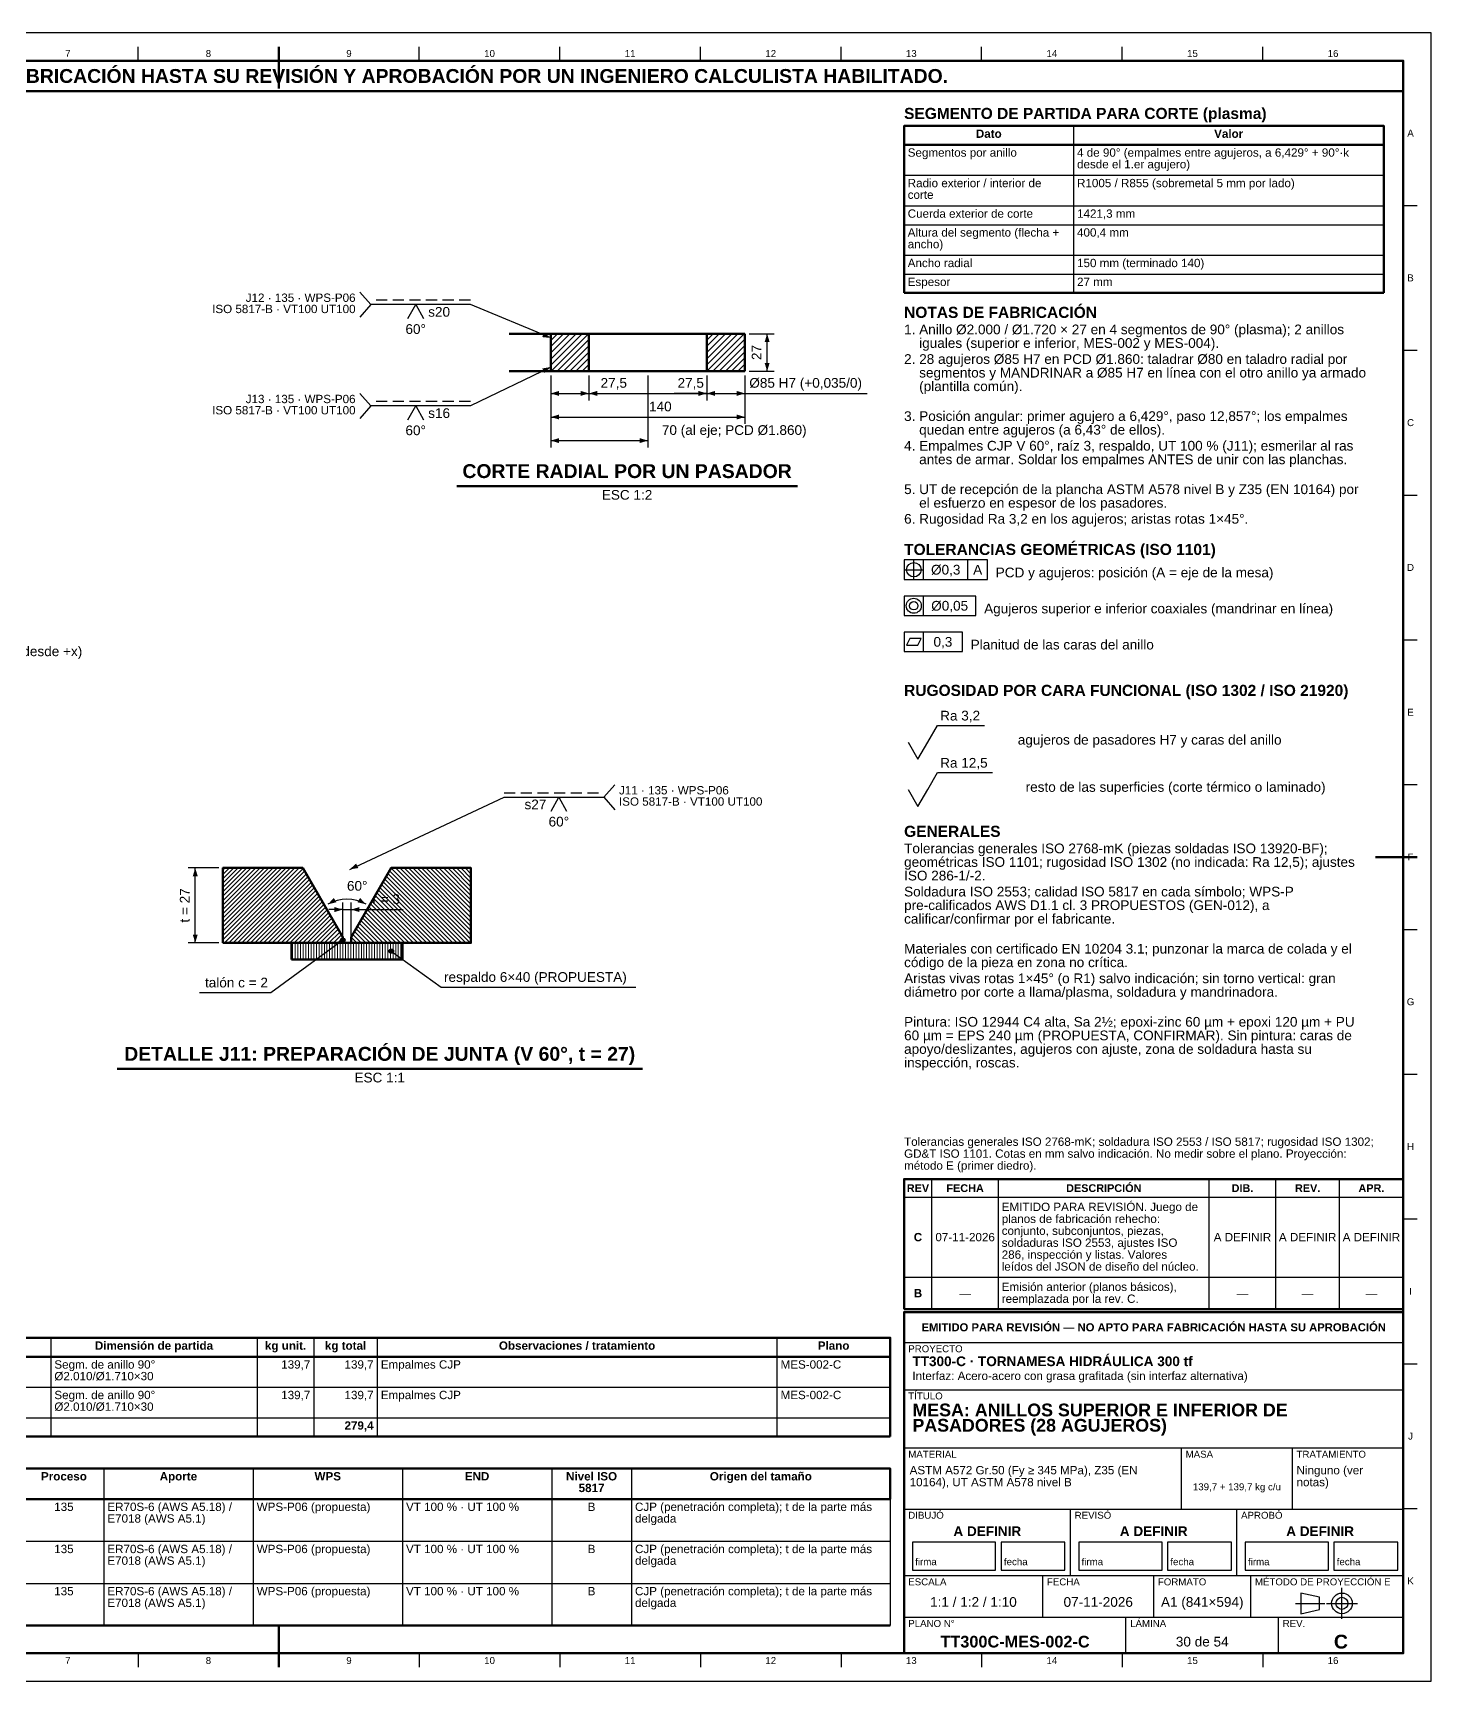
# Model space of a CAD drawing. Header units: millimetres. Extents: x 0 to 841, y 0 to 594.
# Drawn here: x 337 to 841, y 0 to 594 of the extents above; entities that cross this region are included whole.
import ezdxf
from ezdxf.enums import TextEntityAlignment as Align

# ---------------------------------------------------------------- set-up
doc = ezdxf.new("R2010")
doc.units = ezdxf.units.MM
doc.linetypes.add('EJE', pattern=[31, 20, -4, 3, -4])
doc.linetypes.add('OCULTO', pattern=[6, 4, -2])
for name, color, linetype, lineweight in [('ACH', 7, 'CONTINUOUS', 13), ('COTA', 7, 'CONTINUOUS', 25), ('EJE', 7, 'EJE', 25), ('FINA', 7, 'CONTINUOUS', 25), ('MARCO', 7, 'CONTINUOUS', 70), ('OCU', 7, 'OCULTO', 25), ('TXT', 7, 'CONTINUOUS', 25), ('VIS', 7, 'CONTINUOUS', 50)]:
    doc.layers.add(name, color=color, linetype=linetype, lineweight=lineweight)
doc.styles.add('STD', font='LiberationSans-Regular.ttf')
doc.styles.add('STDB', font='LiberationSans-Bold.ttf')

msp = doc.modelspace()

# ---------------------------------------------------------------- hatches: boundary and pattern name
at = {"layer": 'ACH'}
h = msp.add_hatch(dxfattribs=at)
h.set_pattern_fill('ANSI31', scale=0.5)
h.paths.add_polyline_path([(537.36, 472.08), (523.61, 472.08), (523.61, 485.58), (537.36, 485.58)])
h = msp.add_hatch(dxfattribs=at)
h.set_pattern_fill('ANSI31', scale=0.5)
h.paths.add_polyline_path([(593.61, 485.58), (593.61, 472.08), (579.86, 472.08), (579.86, 485.58)])
h = msp.add_hatch(dxfattribs=at)
h.set_pattern_fill('ANSI31', scale=0.35)
h.paths.add_polyline_path([(405.41, 266.05), (448.61, 266.05), (448.61, 268.05), (434.17, 293.05), (405.41, 293.05)])
h = msp.add_hatch(dxfattribs=at)
h.set_pattern_fill('ANSI31', scale=0.35, angle=90)
h.paths.add_polyline_path([(451.61, 266.05), (494.81, 266.05), (494.81, 293.05), (466.04, 293.05), (451.61, 268.05)])
h = msp.add_hatch(color=7, dxfattribs=at)
h.dxf.hatch_style = 1
h.paths.add_polyline_path([(449.41, 267.05), (449.17, 267.62), (448.61, 267.85), (448.04, 267.62), (447.81, 267.05), (448.04, 266.49), (448.61, 266.25), (449.17, 266.49)])
h = msp.add_hatch(dxfattribs=at)
h.set_pattern_fill('ANSI31', scale=0.3, angle=45)
h.paths.add_polyline_path([(430.11, 260.05), (470.11, 260.05), (470.11, 266.05), (430.11, 266.05)])
h = msp.add_hatch(color=7, dxfattribs=at)
h.dxf.hatch_style = 1
h.paths.add_polyline_path([(466.91, 263.05), (466.67, 263.62), (466.11, 263.85), (465.54, 263.62), (465.31, 263.05), (465.54, 262.49), (466.11, 262.25), (466.67, 262.49)])

# ---------------------------------------------------------------- linework, layer by layer
at = {"layer": 'COTA'}
for p, q in [((458.71, 496.08), (454.71, 500.58)), ((458.71, 496.08), (454.71, 491.58)), ((494.61, 496.08), (458.71, 496.08)), ((523.61, 484.08), (494.61, 496.08)), ((595.11, 485.58), (604.11, 485.58)), ((601.61, 472.08), (601.61, 485.58)), ((523.61, 473.58), (494.61, 459.58)), ((523.61, 470.58), (523.61, 461.58)), ((523.61, 470.58), (523.61, 453.08)), ((523.61, 470.58), (523.61, 444.58)), ((537.36, 470.58), (537.36, 461.58)), ((537.36, 470.58), (537.36, 461.58)), ((558.61, 470.58), (558.61, 444.58)), ((579.86, 470.58), (579.86, 461.58)), ((579.86, 470.58), (579.86, 461.58)), ((593.61, 470.58), (593.61, 461.58)), ((593.61, 470.58), (593.61, 453.08)), ((595.11, 472.08), (604.11, 472.08)), ((458.71, 459.58), (454.71, 464.08)), ((523.61, 464.08), (537.36, 464.08)), ((537.36, 464.08), (579.86, 464.08)), ((579.86, 464.08), (568.11, 464.08)), ((579.86, 464.08), (593.61, 464.08)), ((579.86, 464.08), (637.63, 464.08)), ((458.71, 459.58), (454.71, 455.08)), ((494.61, 459.58), (458.71, 459.58)), ((523.61, 455.58), (593.61, 455.58)), ((523.61, 447.08), (558.61, 447.08)), ((654.5, 396.95), (654.5, 404.15)), ((658, 397.05), (658, 404.05)), ((674.03, 397.05), (674.03, 404.05)), ((650.9, 400.55), (658.1, 400.55)), ((658, 384.05), (658, 391.05)), ((658, 371.05), (658, 378.05)), ((542.7, 318.55), (546.7, 323.05)), ((451.11, 292.55), (506.81, 318.55)), ((506.81, 318.55), (542.7, 318.55)), ((542.7, 318.55), (546.7, 314.05)), ((403.91, 293.05), (392.91, 293.05)), ((395.41, 266.05), (395.41, 293.05)), ((448.61, 268.55), (448.61, 280.55)), ((451.61, 268.55), (451.61, 280.55)), ((448.61, 278.05), (443.61, 278.05)), ((448.61, 278.05), (451.61, 278.05)), ((451.61, 278.05), (456.61, 278.05)), ((451.61, 278.05), (470.43, 278.05)), ((403.91, 266.05), (392.91, 266.05)), ((448.61, 267.05), (422.61, 248.05)), ((466.11, 263.05), (484.11, 250.05)), ((484.11, 250.05), (554.3, 250.05)), ((422.61, 248.05), (396.99, 248.05))]:
    msp.add_line(p, q, dxfattribs=at)
for points in [[(472.1, 491.08), (474.9, 496.08), (477.7, 491.08)], [(472.1, 454.58), (474.9, 459.58), (477.7, 454.58)], [(659.5, 338.35), (663, 344.45), (679.99, 344.45)], [(652.5, 338.35), (656, 332.25), (659.5, 338.35)], [(659.5, 321.35), (663, 327.45), (682.82, 327.45)], [(652.5, 321.35), (656, 315.25), (659.5, 321.35)], [(523.71, 313.55), (526.51, 318.55), (529.31, 313.55)]]:
    msp.add_lwpolyline(points, dxfattribs=at)
for points in [[(651, 397.05), (681.03, 397.05), (681.03, 404.05), (651, 404.05)], [(651, 384.05), (676.86, 384.05), (676.86, 391.05), (651, 391.05)], [(651, 371.05), (672, 371.05), (672, 378.05), (651, 378.05)], [(651.9, 373.35), (655.9, 373.35), (657.1, 375.75), (653.1, 375.75)]]:
    msp.add_lwpolyline(points, close=True, dxfattribs=at)
for centre, radius in [((654.5, 400.55), 2.6), ((654.5, 387.55), 2.7), ((654.5, 387.55), 1.5), ((448.61, 267.05), 0.8), ((466.11, 263.05), 0.8)]:
    msp.add_circle(centre, radius, dxfattribs=at)
msp.add_arc((450.11, 268.05), 13.75, 60, 120, dxfattribs=at)
for points in [[(523.61, 484.08), (521.18, 486.06), (520.49, 484.39)], [(601.61, 485.58), (600.71, 482.58), (602.51, 482.58)], [(523.61, 473.58), (520.51, 473.08), (521.3, 471.46)], [(601.61, 472.08), (602.51, 475.08), (600.71, 475.08)], [(523.61, 464.08), (526.61, 463.18), (526.61, 464.98)], [(537.36, 464.08), (534.36, 464.98), (534.36, 463.18)], [(537.36, 464.08), (540.36, 463.18), (540.36, 464.98)], [(579.86, 464.08), (576.86, 464.98), (576.86, 463.18)], [(579.86, 464.08), (582.86, 463.18), (582.86, 464.98)], [(593.61, 464.08), (590.61, 464.98), (590.61, 463.18)], [(523.61, 455.58), (526.61, 454.68), (526.61, 456.48)], [(593.61, 455.58), (590.61, 456.48), (590.61, 454.68)], [(523.61, 447.08), (526.61, 446.18), (526.61, 447.98)], [(558.61, 447.08), (555.61, 447.98), (555.61, 446.18)], [(395.41, 293.05), (394.51, 290.05), (396.31, 290.05)], [(451.11, 292.55), (454.21, 293.01), (453.44, 294.64)], [(443.23, 279.96), (446.28, 280.68), (445.38, 282.24)], [(456.98, 279.96), (454.83, 282.24), (453.93, 280.68)], [(448.61, 278.05), (445.61, 278.95), (445.61, 277.15)], [(451.61, 278.05), (454.61, 277.15), (454.61, 278.95)], [(395.41, 266.05), (396.31, 269.05), (394.51, 269.05)]]:
    msp.add_solid(points, dxfattribs=at)
at = {"layer": 'EJE'}
for p, q in [((808.88, 22.42), (808.88, 33.58)), ((792.14, 28), (802.68, 28)), ((803.3, 28), (814.46, 28))]:
    msp.add_line(p, q, dxfattribs=at)
at = {"layer": 'FINA'}
for p, q in [((374.81, 584), (374.81, 589)), ((425.5, 584), (425.5, 589)), ((476.19, 584), (476.19, 589)), ((526.88, 584), (526.88, 589)), ((577.56, 584), (577.56, 589)), ((628.25, 584), (628.25, 589)), ((678.94, 584), (678.94, 589)), ((729.62, 584), (729.62, 589)), ((780.31, 584), (780.31, 589)), ((712.06, 560.5), (712.06, 500.3)), ((651, 553.7), (824, 553.7)), ((651, 542.7), (824, 542.7)), ((651, 531.7), (824, 531.7)), ((831, 531.82), (836, 531.82)), ((651, 524.9), (824, 524.9)), ((651, 513.9), (824, 513.9)), ((651, 507.1), (824, 507.1)), ((831, 479.64), (836, 479.64)), ((831, 427.45), (836, 427.45)), ((831, 375.27), (836, 375.27)), ((831, 323.09), (836, 323.09)), ((831, 270.91), (836, 270.91)), ((831, 218.73), (836, 218.73)), ((661, 134), (661, 180.9)), ((685, 134), (685, 180.9)), ((761, 134), (761, 180.9)), ((785, 134), (785, 180.9)), ((808, 134), (808, 180.9)), ((651, 174.4), (831, 174.4)), ((831, 166.55), (836, 166.55)), ((651, 145.6), (831, 145.6)), ((651, 134), (831, 134)), ((651, 133), (831, 133)), ((343.31, 123.7), (343.31, 88.1)), ((417.78, 123.7), (417.78, 88.1)), ((438.2, 123.7), (438.2, 88.1)), ((461.02, 123.7), (461.02, 88.1)), ((605.16, 123.7), (605.16, 88.1)), ((651, 122), (831, 122)), ((25, 116.9), (646, 116.9)), ((831, 114.36), (836, 114.36)), ((25, 105.9), (646, 105.9)), ((651, 105), (831, 105)), ((25, 94.9), (646, 94.9)), ((651, 84), (831, 84)), ((751, 62), (751, 84)), ((791, 62), (791, 84)), ((362.42, 76.6), (362.42, 20)), ((416.27, 76.6), (416.27, 20)), ((470.11, 76.6), (470.11, 20)), ((523.95, 76.6), (523.95, 20)), ((552.67, 76.6), (552.67, 20)), ((646, 76.6), (646, 20)), ((25, 65.6), (646, 65.6)), ((651, 62), (831, 62)), ((711, 38), (711, 62)), ((771, 38), (771, 62)), ((831, 62.18), (836, 62.18)), ((25, 50.4), (646, 50.4)), ((651, 38), (831, 38)), ((701, 23), (701, 38)), ((741, 23), (741, 38)), ((776, 23), (776, 38)), ((25, 35.2), (646, 35.2)), ((651, 23), (831, 23)), ((731, 10), (731, 23)), ((786, 10), (786, 23)), ((374.81, 10), (374.81, 5)), ((425.5, 10), (425.5, 5)), ((476.19, 10), (476.19, 5)), ((526.88, 10), (526.88, 5)), ((577.56, 10), (577.56, 5)), ((628.25, 10), (628.25, 5)), ((678.94, 10), (678.94, 5)), ((729.62, 10), (729.62, 5)), ((780.31, 10), (780.31, 5))]:
    msp.add_line(p, q, dxfattribs=at)
for points in [[(0, 0), (841, 0), (841, 594), (0, 594)], [(654, 40), (684, 40), (684, 50), (654, 50)], [(686, 40), (709, 40), (709, 50), (686, 50)], [(714, 40), (744, 40), (744, 50), (714, 50)], [(746, 40), (769, 40), (769, 50), (746, 50)], [(774, 40), (804, 40), (804, 50), (774, 50)], [(806, 40), (829, 40), (829, 50), (806, 50)], [(794, 24.28), (800.82, 25.83), (800.82, 30.17), (794, 31.72)]]:
    msp.add_lwpolyline(points, close=True, dxfattribs=at)
for radius in [3.72, 2.17]:
    msp.add_circle((808.88, 28), radius, dxfattribs=at)
at = {"layer": 'MARCO'}
for p, q in [((425.5, 589), (425.5, 574)), ((836, 297), (821, 297)), ((425.5, 5), (425.5, 20))]:
    msp.add_line(p, q, dxfattribs=at)
for points in [[(20, 10), (831, 10), (831, 584), (20, 584)], [(20, 573), (831, 573), (831, 584), (20, 584)], [(651, 134), (831, 134), (831, 180.9), (651, 180.9)], [(651, 10), (831, 10), (831, 133), (651, 133)]]:
    msp.add_lwpolyline(points, close=True, dxfattribs=at)
at = {"layer": 'OCU'}
for p, q in [((494.61, 497.68), (458.71, 497.68)), ((494.61, 461.18), (458.71, 461.18)), ((506.81, 320.15), (542.7, 320.15))]:
    msp.add_line(p, q, dxfattribs=at)
at = {"layer": 'VIS'}
for p, q in [((651, 560.5), (651, 500.3)), ((824, 560.5), (824, 500.3)), ((651, 500.3), (824, 500.3)), ((489.67, 430.68), (612.55, 430.68)), ((367.21, 220.65), (556.63, 220.65)), ((646, 123.7), (646, 88.1)), ((25, 88.1), (646, 88.1)), ((25, 20), (646, 20))]:
    msp.add_line(p, q, dxfattribs=at)
for points in [[(651, 553.7), (824, 553.7), (824, 560.5), (651, 560.5)], [(405.41, 266.05), (448.61, 266.05), (448.61, 268.05), (434.17, 293.05), (405.41, 293.05)], [(451.61, 266.05), (494.81, 266.05), (494.81, 293.05), (466.04, 293.05), (451.61, 268.05)], [(430.11, 260.05), (470.11, 260.05), (470.11, 266.05), (430.11, 266.05)], [(25, 116.9), (646, 116.9), (646, 123.7), (25, 123.7)], [(25, 65.6), (646, 65.6), (646, 76.6), (25, 76.6)]]:
    msp.add_lwpolyline(points, close=True, dxfattribs=at)
for points in [[(523.61, 485.58), (521.89, 485.58), (520.17, 485.58), (518.45, 485.58), (516.73, 485.58), (515.01, 485.58), (513.29, 485.58), (511.57, 485.58), (509.85, 485.58), (508.61, 485.58)], [(537.36, 485.58), (523.61, 485.58)], [(523.61, 485.58), (523.61, 472.08)], [(537.36, 485.58), (537.66, 485.58), (537.96, 485.58), (538.26, 485.58), (538.56, 485.58), (538.86, 485.58), (539.17, 485.58), (539.47, 485.58), (539.77, 485.58), (540.07, 485.58), (540.37, 485.58), (540.67, 485.58), (540.97, 485.58), (541.28, 485.58), (541.58, 485.58), (541.88, 485.58), (542.18, 485.58), (542.48, 485.58), (542.78, 485.58), (543.08, 485.58), (543.38, 485.58), (543.69, 485.58), (543.99, 485.58), (544.29, 485.58), (544.59, 485.58), (544.89, 485.58), (545.19, 485.58), (545.49, 485.58), (545.8, 485.58), (546.1, 485.58), (546.4, 485.58), (546.7, 485.58), (547, 485.58), (547.3, 485.58), (547.6, 485.58), (547.91, 485.58), (548.21, 485.58), (548.51, 485.58), (548.81, 485.58), (549.11, 485.58), (549.41, 485.58), (549.71, 485.58), (550.02, 485.58), (550.32, 485.58), (550.62, 485.58), (550.92, 485.58), (551.22, 485.58), (551.52, 485.58), (551.82, 485.58), (552.13, 485.58), (552.43, 485.58), (552.73, 485.58), (553.03, 485.58), (553.33, 485.58), (553.63, 485.58), (553.93, 485.58), (554.24, 485.58), (554.54, 485.58), (554.84, 485.58), (555.14, 485.58), (555.44, 485.58), (555.74, 485.58), (556.04, 485.58), (556.35, 485.58), (556.65, 485.58), (556.95, 485.58), (557.25, 485.58), (557.55, 485.58), (557.85, 485.58), (558.15, 485.58), (558.46, 485.58), (558.76, 485.58), (559.06, 485.58), (559.36, 485.58), (559.66, 485.58), (559.96, 485.58), (560.26, 485.58), (560.57, 485.58), (560.87, 485.58), (561.17, 485.58), (561.47, 485.58), (561.77, 485.58), (562.07, 485.58), (562.37, 485.58), (562.68, 485.58), (562.98, 485.58), (563.28, 485.58), (563.58, 485.58), (563.88, 485.58), (564.18, 485.58), (564.48, 485.58), (564.79, 485.58), (565.09, 485.58), (565.39, 485.58), (565.69, 485.58), (565.99, 485.58), (566.29, 485.58), (566.59, 485.58), (566.9, 485.58), (567.2, 485.58), (567.5, 485.58), (567.8, 485.58), (568.1, 485.58), (568.4, 485.58), (568.7, 485.58), (569.01, 485.58), (569.31, 485.58), (569.61, 485.58), (569.91, 485.58), (570.21, 485.58), (570.51, 485.58), (570.81, 485.58), (571.12, 485.58), (571.42, 485.58), (571.72, 485.58), (572.02, 485.58), (572.32, 485.58), (572.62, 485.58), (572.92, 485.58), (573.23, 485.58), (573.53, 485.58), (573.83, 485.58), (574.13, 485.58), (574.43, 485.58), (574.73, 485.58), (575.03, 485.58), (575.34, 485.58), (575.64, 485.58), (575.94, 485.58), (576.24, 485.58), (576.54, 485.58), (576.84, 485.58), (577.14, 485.58), (577.45, 485.58), (577.75, 485.58), (578.05, 485.58), (578.35, 485.58), (578.65, 485.58), (578.95, 485.58), (579.25, 485.58), (579.56, 485.58), (579.86, 485.58)], [(537.36, 485.58), (537.36, 472.08)], [(593.61, 485.58), (579.86, 485.58)], [(579.86, 485.58), (579.86, 472.08)], [(593.61, 485.58), (593.61, 472.08)], [(523.61, 472.08), (521.89, 472.08), (520.17, 472.08), (518.45, 472.08), (516.73, 472.08), (515.01, 472.08), (513.29, 472.08), (511.57, 472.08), (509.85, 472.08), (508.61, 472.08)], [(537.36, 472.08), (523.61, 472.08)], [(537.36, 472.08), (537.66, 472.08), (537.96, 472.08), (538.26, 472.08), (538.56, 472.08), (538.86, 472.08), (539.17, 472.08), (539.47, 472.08), (539.77, 472.08), (540.07, 472.08), (540.37, 472.08), (540.67, 472.08), (540.97, 472.08), (541.28, 472.08), (541.58, 472.08), (541.88, 472.08), (542.18, 472.08), (542.48, 472.08), (542.78, 472.08), (543.08, 472.08), (543.38, 472.08), (543.69, 472.08), (543.99, 472.08), (544.29, 472.08), (544.59, 472.08), (544.89, 472.08), (545.19, 472.08), (545.49, 472.08), (545.8, 472.08), (546.1, 472.08), (546.4, 472.08), (546.7, 472.08), (547, 472.08), (547.3, 472.08), (547.6, 472.08), (547.91, 472.08), (548.21, 472.08), (548.51, 472.08), (548.81, 472.08), (549.11, 472.08), (549.41, 472.08), (549.71, 472.08), (550.02, 472.08), (550.32, 472.08), (550.62, 472.08), (550.92, 472.08), (551.22, 472.08), (551.52, 472.08), (551.82, 472.08), (552.13, 472.08), (552.43, 472.08), (552.73, 472.08), (553.03, 472.08), (553.33, 472.08), (553.63, 472.08), (553.93, 472.08), (554.24, 472.08), (554.54, 472.08), (554.84, 472.08), (555.14, 472.08), (555.44, 472.08), (555.74, 472.08), (556.04, 472.08), (556.35, 472.08), (556.65, 472.08), (556.95, 472.08), (557.25, 472.08), (557.55, 472.08), (557.85, 472.08), (558.15, 472.08), (558.46, 472.08), (558.76, 472.08), (559.06, 472.08), (559.36, 472.08), (559.66, 472.08), (559.96, 472.08), (560.26, 472.08), (560.57, 472.08), (560.87, 472.08), (561.17, 472.08), (561.47, 472.08), (561.77, 472.08), (562.07, 472.08), (562.37, 472.08), (562.68, 472.08), (562.98, 472.08), (563.28, 472.08), (563.58, 472.08), (563.88, 472.08), (564.18, 472.08), (564.48, 472.08), (564.79, 472.08), (565.09, 472.08), (565.39, 472.08), (565.69, 472.08), (565.99, 472.08), (566.29, 472.08), (566.59, 472.08), (566.9, 472.08), (567.2, 472.08), (567.5, 472.08), (567.8, 472.08), (568.1, 472.08), (568.4, 472.08), (568.7, 472.08), (569.01, 472.08), (569.31, 472.08), (569.61, 472.08), (569.91, 472.08), (570.21, 472.08), (570.51, 472.08), (570.81, 472.08), (571.12, 472.08), (571.42, 472.08), (571.72, 472.08), (572.02, 472.08), (572.32, 472.08), (572.62, 472.08), (572.92, 472.08), (573.23, 472.08), (573.53, 472.08), (573.83, 472.08), (574.13, 472.08), (574.43, 472.08), (574.73, 472.08), (575.03, 472.08), (575.34, 472.08), (575.64, 472.08), (575.94, 472.08), (576.24, 472.08), (576.54, 472.08), (576.84, 472.08), (577.14, 472.08), (577.45, 472.08), (577.75, 472.08), (578.05, 472.08), (578.35, 472.08), (578.65, 472.08), (578.95, 472.08), (579.25, 472.08), (579.56, 472.08), (579.86, 472.08)], [(593.61, 472.08), (579.86, 472.08)]]:
    msp.add_lwpolyline(points, dxfattribs=at)

# ---------------------------------------------------------------- texts
at = {"layer": 'TXT'}
for s, height, style, p in [('ESTOS PLANOS NO SON VÁLIDOS PARA FABRICACIÓN HASTA SU REVISIÓN Y APROBACIÓN POR UN INGENIERO CALCULISTA HABILITADO.', 5, 'STDB', (425.5, 578.5)), ('7', 2.5, 'STD', (349.47, 586.6)), ('8', 2.5, 'STD', (400.16, 586.6)), ('9', 2.5, 'STD', (450.84, 586.6)), ('10', 2.5, 'STD', (501.53, 586.6)), ('11', 2.5, 'STD', (552.22, 586.6)), ('12', 2.5, 'STD', (602.91, 586.6)), ('13', 2.5, 'STD', (653.59, 586.6)), ('14', 2.5, 'STD', (704.28, 586.6)), ('15', 2.5, 'STD', (754.97, 586.6)), ('16', 2.5, 'STD', (805.66, 586.6)), ('Dato', 3, 'STDB', (681.53, 557.7)), ('Valor', 3, 'STDB', (768.03, 557.7)), ('A', 2.5, 'STD', (833.6, 557.91)), ('B', 2.5, 'STD', (833.6, 505.73)), ('60°', 3.5, 'STD', (474.9, 487.28)), ('60°', 3.5, 'STD', (474.9, 450.78)), ('C', 2.5, 'STD', (833.6, 453.55)), ('Ø0,3', 3.5, 'STD', (666.01, 400.55)), ('A', 3.5, 'STD', (677.53, 400.55)), ('D', 2.5, 'STD', (833.6, 401.36)), ('Ø0,05', 3.5, 'STD', (667.43, 387.55)), ('0,3', 3.5, 'STD', (665, 374.55)), ('E', 2.5, 'STD', (833.6, 349.18)), ('60°', 3.5, 'STD', (526.51, 309.75)), ('F', 2.5, 'STD', (833.6, 297)), ('G', 2.5, 'STD', (833.6, 244.82)), ('H', 2.5, 'STD', (833.6, 192.64)), ('REV', 2.8, 'STDB', (656, 177.65)), ('FECHA', 2.8, 'STDB', (673, 177.65)), ('DESCRIPCIÓN', 2.8, 'STDB', (723, 177.65)), ('DIB.', 2.8, 'STDB', (773, 177.65)), ('REV.', 2.8, 'STDB', (796.5, 177.65)), ('APR.', 2.8, 'STDB', (819.5, 177.65)), ('C', 3, 'STDB', (656, 160)), ('07-11-2026', 3, 'STD', (673, 160)), ('A DEFINIR', 3, 'STD', (773, 160)), ('A DEFINIR', 3, 'STD', (796.5, 160)), ('A DEFINIR', 3, 'STD', (819.5, 160)), ('B', 3, 'STDB', (656, 139.8)), ('—', 3, 'STD', (673, 139.8)), ('—', 3, 'STD', (773, 139.8)), ('—', 3, 'STD', (796.5, 139.8)), ('—', 3, 'STD', (819.5, 139.8)), ('I', 2.5, 'STD', (833.6, 140.45)), ('EMITIDO PARA REVISIÓN — NO APTO PARA FABRICACIÓN HASTA SU APROBACIÓN', 2.9, 'STDB', (741, 127.5)), ('Dimensión de partida', 3, 'STDB', (380.54, 120.9)), ('kg unit.', 3, 'STDB', (427.99, 120.9)), ('kg total', 3, 'STDB', (449.61, 120.9)), ('Observaciones / tratamiento', 3, 'STDB', (533.09, 120.9)), ('Plano', 3, 'STDB', (625.58, 120.9)), ('J', 2.5, 'STD', (833.6, 88.27)), ('Proceso', 3, 'STDB', (348.06, 73.8)), ('Aporte', 3, 'STDB', (389.34, 73.8)), ('WPS', 3, 'STDB', (443.19, 73.8)), ('END', 3, 'STDB', (497.03, 73.8)), ('Nivel ISO', 3, 'STDB', (538.31, 73.8)), ('Origen del tamaño', 3, 'STDB', (599.34, 73.8)), ('139,7 + 139,7 kg c/u', 2.5, 'STD', (771, 70)), ('5817', 3, 'STDB', (538.31, 69.6)), ('135', 3, 'STD', (348.06, 62.8)), ('B', 3, 'STD', (538.31, 62.8)), ('A DEFINIR', 3.5, 'STDB', (681, 54)), ('A DEFINIR', 3.5, 'STDB', (741, 54)), ('A DEFINIR', 3.5, 'STDB', (801, 54)), ('135', 3, 'STD', (348.06, 47.6)), ('B', 3, 'STD', (538.31, 47.6)), ('K', 2.5, 'STD', (833.6, 36.09)), ('135', 3, 'STD', (348.06, 32.4)), ('B', 3, 'STD', (538.31, 32.4)), ('1:1 / 1:2 / 1:10', 3.5, 'STD', (676, 28.5)), ('07-11-2026', 3.5, 'STD', (721, 28.5)), ('A1 (841×594)', 3.5, 'STD', (758.5, 28.5)), ('TT300C-MES-002-C', 4.2, 'STDB', (691, 14.2)), ('30 de 54', 3.5, 'STD', (758.5, 14.2)), ('C', 5, 'STDB', (808.5, 14.2)), ('7', 2.5, 'STD', (349.47, 7.4)), ('8', 2.5, 'STD', (400.16, 7.4)), ('9', 2.5, 'STD', (450.84, 7.4)), ('10', 2.5, 'STD', (501.53, 7.4)), ('11', 2.5, 'STD', (552.22, 7.4)), ('12', 2.5, 'STD', (602.91, 7.4)), ('13', 2.5, 'STD', (653.59, 7.4)), ('14', 2.5, 'STD', (704.28, 7.4)), ('15', 2.5, 'STD', (754.97, 7.4)), ('16', 2.5, 'STD', (805.66, 7.4))]:
    msp.add_text(s, height=height, dxfattribs=dict(at, style=style)).set_placement(p, align=Align.MIDDLE_CENTER)
for s, height, style, p in [('SEGMENTO DE PARTIDA PARA CORTE (plasma)', 4, 'STDB', (651, 567)), ('NOTAS DE FABRICACIÓN', 4, 'STDB', (651, 495.3)), ('1. Anillo Ø2.000 / Ø1.720 × 27 en 4 segmentos de 90° (plasma); 2 anillos', 3.5, 'STD', (651, 488.9)), ('    iguales (superior e inferior, MES-002 y MES-004).', 3.5, 'STD', (651, 484)), ('2. 28 agujeros Ø85 H7 en PCD Ø1.860: taladrar Ø80 en taladro radial por', 3.5, 'STD', (651, 478.22)), ('    segmentos y MANDRINAR a Ø85 H7 en línea con el otro anillo ya armado', 3.5, 'STD', (651, 473.32)), ('    (plantilla común).', 3.5, 'STD', (651, 468.42)), ('3. Posición angular: primer agujero a 6,429°, paso 12,857°; los empalmes', 3.5, 'STD', (651, 457.65)), ('    quedan entre agujeros (a 6,43° de ellos).', 3.5, 'STD', (651, 452.75)), ('4. Empalmes CJP V 60°, raíz 3, respaldo, UT 100 % (J11); esmerilar al ras', 3.5, 'STD', (651, 446.98)), ('    antes de armar. Soldar los empalmes ANTES de unir con las planchas.', 3.5, 'STD', (651, 442.08)), ('5. UT de recepción de la plancha ASTM A578 nivel B y Z35 (EN 10164) por', 3.5, 'STD', (651, 431.3)), ('    el esfuerzo en espesor de los pasadores.', 3.5, 'STD', (651, 426.4)), ('6. Rugosidad Ra 3,2 en los agujeros; aristas rotas 1×45°.', 3.5, 'STD', (651, 420.63)), ('TOLERANCIAS GEOMÉTRICAS (ISO 1101)', 4, 'STDB', (651, 409.85)), ('RUGOSIDAD POR CARA FUNCIONAL (ISO 1302 / ISO 21920)', 4, 'STDB', (651, 359.05)), ('J11 · 135 · WPS-P06', 3, 'STD', (548.2, 322.55)), ('ISO 5817-B · VT100 UT100', 3, 'STD', (548.2, 318.5)), ('GENERALES', 4, 'STDB', (651, 308.25)), ('Tolerancias generales ISO 2768-mK (piezas soldadas ISO 13920-BF);', 3.5, 'STD', (651, 301.85)), ('geométricas ISO 1101; rugosidad ISO 1302 (no indicada: Ra 12,5); ajustes', 3.5, 'STD', (651, 296.95)), ('ISO 286-1/-2.', 3.5, 'STD', (651, 292.05)), ('Soldadura ISO 2553; calidad ISO 5817 en cada símbolo; WPS-P', 3.5, 'STD', (651, 286.28)), ('pre-calificados AWS D1.1 cl. 3 PROPUESTOS (GEN-012), a', 3.5, 'STD', (651, 281.38)), ('calificar/confirmar por el fabricante.', 3.5, 'STD', (651, 276.48)), ('Materiales con certificado EN 10204 3.1; punzonar la marca de colada y el', 3.5, 'STD', (651, 265.7)), ('código de la pieza en zona no crítica.', 3.5, 'STD', (651, 260.8)), ('Aristas vivas rotas 1×45° (o R1) salvo indicación; sin torno vertical: gran', 3.5, 'STD', (651, 255.03)), ('diámetro por corte a llama/plasma, soldadura y mandrinadora.', 3.5, 'STD', (651, 250.13)), ('Pintura: ISO 12944 C4 alta, Sa 2½; epoxi-zinc 60 µm + epoxi 120 µm + PU', 3.5, 'STD', (651, 239.35)), ('60 µm = EPS 240 µm (PROPUESTA, CONFIRMAR). Sin pintura: caras de', 3.5, 'STD', (651, 234.45)), ('apoyo/deslizantes, agujeros con ajuste, zona de soldadura hasta su', 3.5, 'STD', (651, 229.55)), ('inspección, roscas.', 3.5, 'STD', (651, 224.65)), ('EMITIDO PARA REVISIÓN. Juego de', 3, 'STD', (686.2, 172.4)), ('planos de fabricación rehecho:', 3, 'STD', (686.2, 168.1)), ('conjunto, subconjuntos, piezas,', 3, 'STD', (686.2, 163.8)), ('soldaduras ISO 2553, ajustes ISO', 3, 'STD', (686.2, 159.5)), ('286, inspección y listas. Valores', 3, 'STD', (686.2, 155.2)), ('leídos del JSON de diseño del núcleo.', 3, 'STD', (686.2, 150.9)), ('Emisión anterior (planos básicos),', 3, 'STD', (686.2, 143.6)), ('reemplazada por la rev. C.', 3, 'STD', (686.2, 139.3)), ('PROYECTO', 2.5, 'STD', (652.5, 121)), ('TT300-C · TORNAMESA HIDRÁULICA 300 tf', 3.5, 'STDB', (654, 117)), ('Interfaz: Acero-acero con grasa grafitada (sin interfaz alternativa)', 3, 'STD', (654, 111.5)), ('TÍTULO', 2.5, 'STD', (652.5, 104)), ('MESA: ANILLOS SUPERIOR E INFERIOR DE', 4.6, 'STDB', (654, 100)), ('PASADORES (28 AGUJEROS)', 4.6, 'STDB', (654, 94.48)), ('MATERIAL', 2.5, 'STD', (652.5, 83)), ('ASTM A572 Gr.50 (Fy ≥ 345 MPa), Z35 (EN', 3, 'STD', (653, 77.5)), ('MASA', 2.5, 'STD', (752.5, 83)), ('TRATAMIENTO', 2.5, 'STD', (792.5, 83)), ('Ninguno (ver', 3, 'STD', (792.5, 77.5)), ('10164), UT ASTM A578 nivel B', 3, 'STD', (653, 73.2)), ('notas)', 3, 'STD', (792.5, 73.2)), ('DIBUJÓ', 2.5, 'STD', (652.5, 61)), ('REVISÓ', 2.5, 'STD', (712.5, 61)), ('APROBÓ', 2.5, 'STD', (772.5, 61)), ('ESCALA', 2.5, 'STD', (652.5, 37)), ('FECHA', 2.5, 'STD', (702.5, 37)), ('FORMATO', 2.5, 'STD', (742.5, 37)), ('MÉTODO DE PROYECCIÓN E', 2.5, 'STD', (777.5, 37)), ('PLANO N°', 2.5, 'STD', (652.5, 22)), ('LÁMINA', 2.5, 'STD', (732.5, 22)), ('REV.', 2.5, 'STD', (787.5, 22))]:
    msp.add_text(s, height=height, dxfattribs=dict(at, style=style)).set_placement(p, align=Align.TOP_LEFT)
at = {"layer": 'TXT', "style": 'STD'}
for s, height, p in [('Segmentos por anillo', 3, (652.3, 550.9)), ('4 de 90° (empalmes entre agujeros, a 6,429° + 90°·k', 3, (713.36, 550.9)), ('desde el 1.er agujero)', 3, (713.36, 546.7)), ('Radio exterior / interior de', 3, (652.3, 539.9)), ('R1005 / R855 (sobremetal 5 mm por lado)', 3, (713.36, 539.9)), ('corte', 3, (652.3, 535.7)), ('Cuerda exterior de corte', 3, (652.3, 528.9)), ('1421,3 mm', 3, (713.36, 528.9)), ('Altura del segmento (flecha +', 3, (652.3, 522.1)), ('400,4 mm', 3, (713.36, 522.1)), ('ancho)', 3, (652.3, 517.9)), ('Ancho radial', 3, (652.3, 511.1)), ('150 mm (terminado 140)', 3, (713.36, 511.1)), ('Espesor', 3, (652.3, 504.3)), ('27 mm', 3, (713.36, 504.3)), ('s20', 3.5, (479.4, 493.48)), ('s16', 3.5, (479.4, 456.98)), ('PCD y agujeros: posición (A = eje de la mesa)', 3.5, (684.03, 399.55)), ('Agujeros superior e inferior coaxiales (mandrinar en línea)', 3.5, (679.86, 386.55)), ('Planitud de las caras del anillo', 3.5, (675, 373.55)), ('agujeros de pasadores H7 y caras del anillo', 3.5, (691.99, 339.25)), ('resto de las superficies (corte térmico o laminado)', 3.5, (694.82, 322.25)), ('Segm. de anillo 90°', 3, (344.61, 114.1)), ('Empalmes CJP', 3, (462.32, 114.1)), ('MES-002-C', 3, (606.46, 114.1)), ('Ø2.010/Ø1.710×30', 3, (344.61, 109.9)), ('Segm. de anillo 90°', 3, (344.61, 103.1)), ('Empalmes CJP', 3, (462.32, 103.1)), ('MES-002-C', 3, (606.46, 103.1)), ('Ø2.010/Ø1.710×30', 3, (344.61, 98.9)), ('ER70S-6 (AWS A5.18) /', 3, (363.72, 62.8)), ('E7018 (AWS A5.1)', 3, (363.72, 58.6)), ('WPS-P06 (propuesta)', 3, (417.57, 62.8)), ('VT 100 % · UT 100 %', 3, (471.41, 62.8)), ('delgada', 3, (553.97, 58.6)), ('CJP (penetración completa); t de la parte más', 3, (553.97, 62.8)), ('ER70S-6 (AWS A5.18) /', 3, (363.72, 47.6)), ('WPS-P06 (propuesta)', 3, (417.57, 47.6)), ('VT 100 % · UT 100 %', 3, (471.41, 47.6)), ('CJP (penetración completa); t de la parte más', 3, (553.97, 47.6)), ('E7018 (AWS A5.1)', 3, (363.72, 43.4)), ('delgada', 3, (553.97, 43.4)), ('ER70S-6 (AWS A5.18) /', 3, (363.72, 32.4)), ('E7018 (AWS A5.1)', 3, (363.72, 28.2)), ('WPS-P06 (propuesta)', 3, (417.57, 32.4)), ('VT 100 % · UT 100 %', 3, (471.41, 32.4)), ('delgada', 3, (553.97, 28.2)), ('CJP (penetración completa); t de la parte más', 3, (553.97, 32.4))]:
    msp.add_text(s, height=height, dxfattribs=at).set_placement(p, align=Align.MIDDLE_LEFT)
for s, p in [('J12 · 135 · WPS-P06', (453.21, 500.08)), ('ISO 5817-B · VT100 UT100', (453.21, 496.03)), ('J13 · 135 · WPS-P06', (453.21, 463.58)), ('ISO 5817-B · VT100 UT100', (453.21, 459.53))]:
    msp.add_text(s, height=3, dxfattribs=at).set_placement(p, align=Align.TOP_RIGHT)
for s, p in [('27', (600.61, 478.83)), ('t = 27', (394.41, 279.55))]:
    msp.add_text(s, height=3.5, rotation=90, dxfattribs=at).set_placement(p, align=Align.BOTTOM_CENTER)
at = {"layer": 'TXT'}
for s, height, style, p in [('27,5', 3.5, 'STD', (546.31, 465.08)), ('27,5', 3.5, 'STD', (574.06, 465.08)), ('Ø85 H7 (+0,035/0)', 3.5, 'STD', (615.5, 465.08)), ('140', 3.5, 'STD', (563.11, 456.58)), ('70 (al eje; PCD Ø1.860)', 3.5, 'STD', (589.75, 448.08)), ('CORTE RADIAL POR UN PASADOR', 5, 'STDB', (551.11, 432.08)), ('r = 3', 3.5, 'STD', (464.27, 279.05)), ('DETALLE J11: PREPARACIÓN DE JUNTA (V 60°, t = 27)', 5, 'STDB', (461.92, 222.05))]:
    msp.add_text(s, height=height, dxfattribs=dict(at, style=style)).set_placement(p, align=Align.BOTTOM_CENTER)
at = {"layer": 'TXT', "style": 'STD'}
for s, p in [('ESC 1:2', (551.11, 429.28)), ('ESC 1:1', (461.92, 219.25))]:
    msp.add_text(s, height=3.5, dxfattribs=at).set_placement(p, align=Align.TOP_CENTER)
for s, height, p in [('6,429° (1.er agujero desde +x)', 3.5, (288.44, 368.34)), ('Ra 3,2', 3.5, (664, 345.15)), ('Ra 12,5', 3.5, (664, 328.15)), ('60°', 3.5, (450.11, 283.8)), ('respaldo 6×40 (PROPUESTA)', 3.5, (485.11, 250.95)), ('Tolerancias generales ISO 2768-mK; soldadura ISO 2553 / ISO 5817; rugosidad ISO 1302;', 3, (651, 192)), ('GD&T ISO 1101. Cotas en mm salvo indicación. No medir sobre el plano. Proyección:', 3, (651, 187.7)), ('método E (primer diedro).', 3, (651, 183.4)), ('firma', 2.5, (655, 41)), ('fecha', 2.5, (687, 41)), ('firma', 2.5, (715, 41)), ('fecha', 2.5, (747, 41)), ('firma', 2.5, (775, 41)), ('fecha', 2.5, (807, 41))]:
    msp.add_text(s, height=height, dxfattribs=at).set_placement(p, align=Align.BOTTOM_LEFT)
at = {"layer": 'TXT'}
for s, height, style, p in [('s27', 3.5, 'STD', (522.01, 315.95)), ('139,7', 3, 'STD', (436.9, 114.1)), ('139,7', 3, 'STD', (459.72, 114.1)), ('139,7', 3, 'STD', (436.9, 103.1)), ('139,7', 3, 'STD', (459.72, 103.1)), ('279,4', 3, 'STDB', (459.72, 92.1))]:
    msp.add_text(s, height=height, dxfattribs=dict(at, style=style)).set_placement(p, align=Align.MIDDLE_RIGHT)
at = {"layer": 'TXT', "style": 'STD'}
msp.add_text('talón c = 2', height=3.5, dxfattribs=at).set_placement((421.61, 248.95), align=Align.BOTTOM_RIGHT)

doc.saveas('drawing.dxf')
